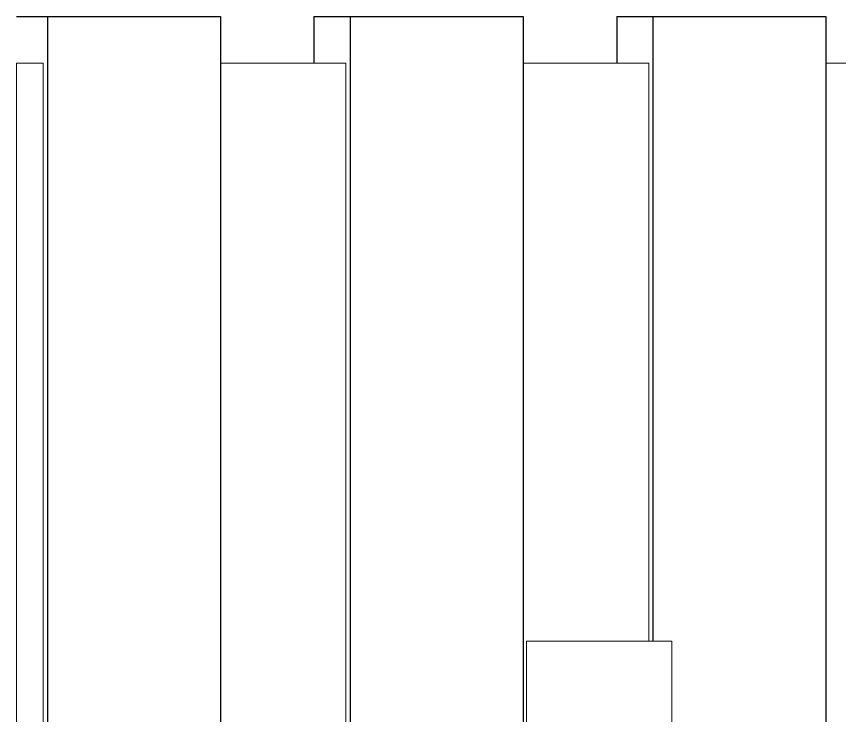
# Model space of a CAD drawing. Header units: millimetres. Extents: x 19901 to 56688, y 13732 to 29551.
# Drawn here: x 30767 to 31294, y 20894 to 21342 of the extents above; entities that cross this region are included whole.
import ezdxf

# ---------------------------------------------------------------- set-up
doc = ezdxf.new("R2010")
doc.units = ezdxf.units.MM
doc.layers.add('MURO', color=1, linetype='Continuous', lineweight=25)
doc.layers.add('vetro', color=140, linetype='Continuous', lineweight=15)
doc.layers.add('VERDE_giardino_garden', color=7, linetype='Continuous', lineweight=5, true_color=0x426227)

msp = doc.modelspace()

# ---------------------------------------------------------------- linework, layer by layer
at = {"layer": 'MURO'}
for p, q in [((30767.16, 21341.82), (30897.6, 21341.82)), ((30786.91, 21341.82), (30786.91, 20711.82)), ((30897.6, 21341.82), (30897.6, 20711.82)), ((30957.43, 21341.82), (31091.3, 21341.82)), ((30957.43, 21341.82), (30957.43, 21311.82)), ((30980.62, 21341.82), (30980.62, 20711.82)), ((31091.3, 21341.82), (31091.3, 20716.32)), ((31151.13, 21341.82), (31285.01, 21341.82)), ((31151.13, 21341.82), (31151.13, 21311.82)), ((31174.32, 21341.82), (31174.32, 20941.82)), ((31285.01, 21341.82), (31285.01, 20716.32))]:
    msp.add_line(p, q, dxfattribs=at)
at = {"layer": 'VERDE_giardino_garden'}
for p, q in [((31093.47, 20716.32), (31093.47, 20941.82)), ((31093.47, 20941.82), (31186.34, 20941.82)), ((31186.34, 20716.32), (31186.34, 20941.82))]:
    msp.add_line(p, q, dxfattribs=at)
at = {"layer": 'vetro'}
for p, q in [((30767.16, 21311.82), (30784.21, 21311.82)), ((30767.16, 20711.82), (30767.16, 21311.82)), ((30784.21, 21311.82), (30784.21, 20711.82)), ((30897.6, 21311.82), (30977.91, 21311.82)), ((30977.91, 21311.82), (30977.91, 20711.82)), ((31091.3, 21311.82), (31171.62, 21311.82)), ((31171.62, 21311.82), (31171.62, 20941.82)), ((31285.01, 21311.82), (31365.32, 21311.82))]:
    msp.add_line(p, q, dxfattribs=at)

doc.saveas('drawing.dxf')
